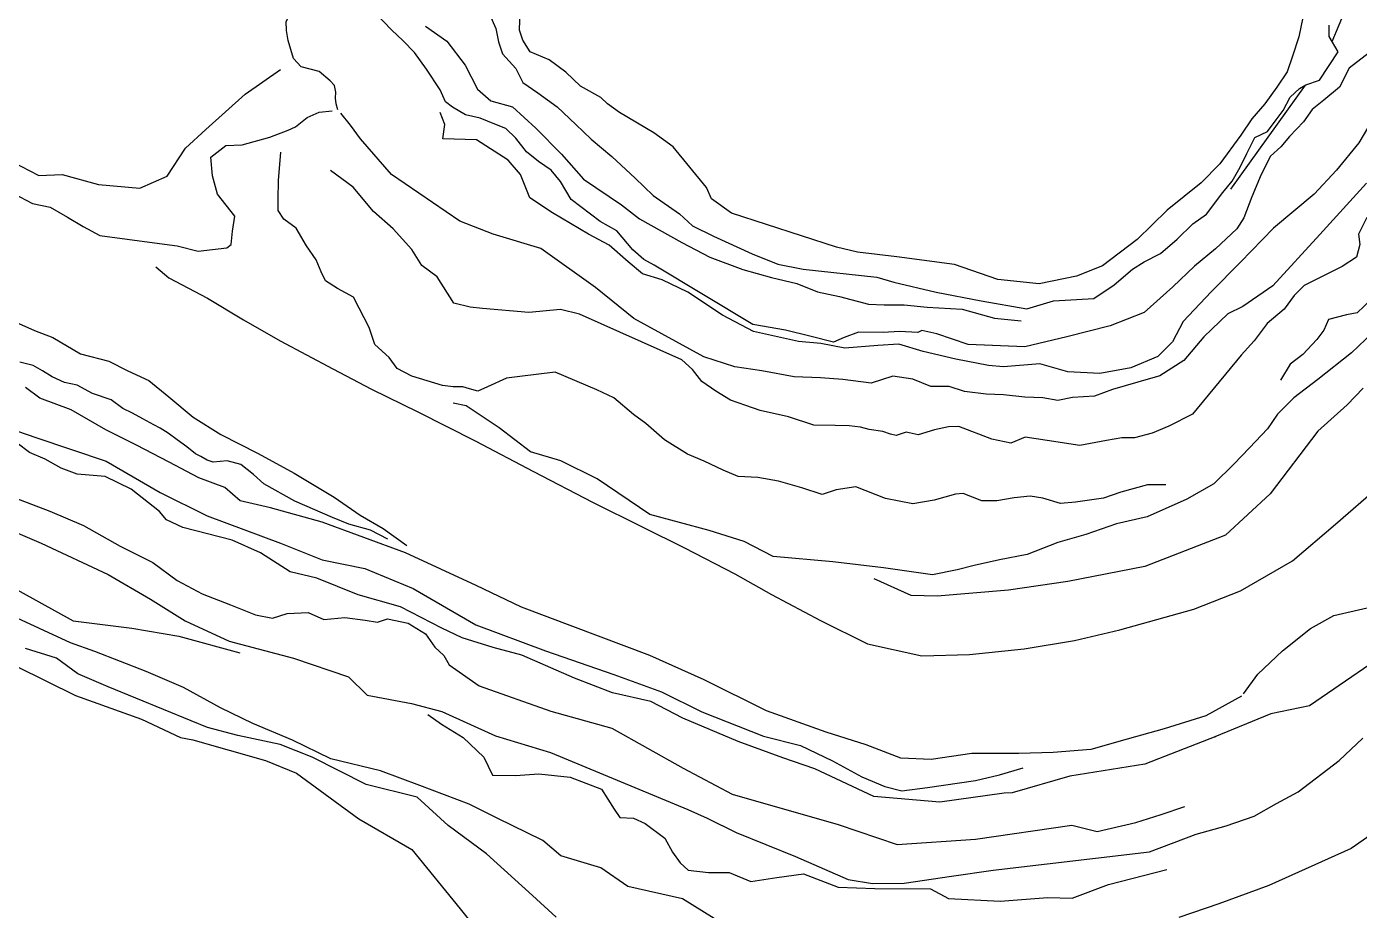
# Model space of a CAD drawing. Extents: x 73536 to 75854, y 478530 to 482386.
# Drawn here: x 74588.3 to 74948.2, y 479776.2 to 480014.7 of the extents above; entities that cross this region are included whole.
import ezdxf

# ---------------------------------------------------------------- set-up
doc = ezdxf.new("R2010")
doc.units = 0

msp = doc.modelspace()

# ---------------------------------------------------------------- linework, layer by layer
at = {"layer": 'TOPO_250913', "color": 30}
msp.add_line((74913.41, 479970.831, 1552.193), (74933.646, 479998.948, 1552.691), dxfattribs=at)
for points in [[(74940.831, 480010.672, 1552.877), (74944.626, 480019.729, 1552.991), (74946.626, 480028.429, 1552.571), (74951.327, 480044.829, 1552.902)], [(74672.349, 479992.258, 1583.302), (74671.874, 479993.837, 1582.909), (74671.728, 479995.428, 1582.155), (74671.834, 479997.029, 1580.995), (74671.459, 479998.836, 1579.809), (74670.302, 480000.119, 1579.105), (74667.343, 480002.626, 1578.524), (74662.434, 480003.82, 1577.245), (74660.37, 480006.118, 1576.476), (74658.896, 480010.977, 1576.434), (74658.494, 480013.631, 1576.412), (74658.403, 480016.097, 1576.392), (74660.263, 480019.823, 1575.219), (74660.627, 480022.449, 1574.482), (74660.022, 480024.568, 1574.501), (74658.011, 480028.348, 1574.539)], [(74950.851, 480007.763, 1565.321), (74945.363, 480003.461, 1566.745), (74942.834, 479998.396, 1566.016), (74938.564, 479994.831, 1565.633), (74935.432, 479992.357, 1564.957), (74933.028, 479989.009, 1564.486), (74929.327, 479985.099, 1564.123), (74926.946, 479982.267, 1564.01), (74924.125, 479979.78, 1564.663), (74921.628, 479974.84, 1564.676), (74919.104, 479968.798, 1564.818), (74916.955, 479963.159, 1565.373), (74915.113, 479960.102, 1565.151), (74909.307, 479954.774, 1564.701), (74903.62, 479950.106, 1565.295), (74897.815, 479944.516, 1565.534), (74890.055, 479937.559, 1566.495), (74880.899, 479933.981, 1566.618), (74869.155, 479930.959, 1566.003), (74857.855, 479928.334, 1564.737), (74842.555, 479928.959, 1564.759), (74834.058, 479931.791, 1564.806), (74830.04, 479932.674, 1564.827), (74828.969, 479932.18, 1564.771), (74823.969, 479932.48, 1565.04), (74819.609, 479932.142, 1564.851), (74812.913, 479932.284, 1565.108), (74809.026, 479930.8, 1565.56), (74806.19, 479929.568, 1566.042), (74800.146, 479931.08, 1565.727), (74793.243, 479932.792, 1565.651), (74784.429, 479934.371, 1565.111), (74757.726, 479950.336, 1566.161), (74754.938, 479951.909, 1566.123), (74751.988, 479954.469, 1565.902), (74747.708, 479959.586, 1565.408), (74743.142, 479962.15, 1565.297), (74735.389, 479968.04, 1565.402), (74732.444, 479972.897, 1565.189), (74729.916, 479975.95, 1564.588), (74726.565, 479978.352, 1565.089), (74723.248, 479980.92, 1564.922), (74720.43, 479984.584, 1564.337), (74717.713, 479987.245, 1563.8), (74714.722, 479988.372, 1565.243), (74710.745, 479990, 1566.26), (74706.803, 479990.911, 1567.363), (74703.307, 479992.945, 1567.518), (74701.452, 479994.454, 1567.494), (74699.997, 479997.633, 1567.563), (74696.247, 480003.274, 1567.584), (74693.049, 480007.771, 1567.077), (74689.973, 480010.867, 1565.687), (74686.853, 480013.851, 1565.028), (74682.451, 480018.432, 1565.414)], [(74713.271, 480018.075, 1556.601), (74714.984, 480014.171, 1555.967), (74715.736, 480010.599, 1554.795), (74716.816, 480007.399, 1553.394), (74720.375, 480003.437, 1553.177), (74722.322, 479999.657, 1552.896), (74726.368, 479996.848, 1553.095), (74731.531, 479993.108, 1553.352), (74736.577, 479988.337, 1553.658), (74740.78, 479984.324, 1554.393), (74746.309, 479979.651, 1554.973), (74752.641, 479973.803, 1554.9), (74757.528, 479969.102, 1555.505), (74764.556, 479964.169, 1555.361), (74768.079, 479960.965, 1554.857), (74773.748, 479958.171, 1554.369), (74784.252, 479953.385, 1554.057), (74791.161, 479950.576, 1553.868), (74797.973, 479949.232, 1553.758), (74817.837, 479947.123, 1552.44), (74822.465, 479945.749, 1552.693), (74833.929, 479943.026, 1552.725), (74846.025, 479940.74, 1552.651), (74858.397, 479938.591, 1552.576), (74865.588, 479940.736, 1552.53), (74876.463, 479941.304, 1553.103), (74881.966, 479945.022, 1553.174), (74886.875, 479949.256, 1552.879), (74890.075, 479951.216, 1552.632), (74894.468, 479953.525, 1552.881), (74898.969, 479957.37, 1552.956), (74903.234, 479961.525, 1552.31), (74906.869, 479964.099, 1552.216), (74911.256, 479969.942, 1552.195), (74913.778, 479973.015, 1552.282), (74915.997, 479976.79, 1552.694), (74917.816, 479980.487, 1553.198), (74919.968, 479984.809, 1553.686), (74923.393, 479986.413, 1552.766), (74925.663, 479989.521, 1552.49), (74927.581, 479992.079, 1552.404), (74929.466, 479995.669, 1552.275), (74932.014, 479998.056, 1552.536), (74933.675, 479998.964, 1553.139), (74937.393, 480000.221, 1554.284), (74942.398, 480007.919, 1554.21), (74940.026, 480012.086, 1554.093), (74939.979, 480015.145, 1553.494)], [(74932.919, 480017.201, 1541.823), (74931.831, 480011.962, 1543.111), (74930.109, 480006.783, 1544.128), (74928.664, 480002.53, 1543.969), (74925.87, 479998.389, 1543.584), (74922.617, 479993.924, 1544.013), (74919.155, 479989.792, 1543.07), (74916.185, 479985.404, 1543.134), (74910.473, 479977.718, 1542.782), (74905.446, 479972.568, 1542.789), (74896.222, 479965.167, 1542.622), (74888.12, 479957.28, 1542.967), (74878.833, 479950.122, 1543.339), (74871.773, 479947.336, 1543.539), (74861.72, 479945.301, 1543.899), (74850.547, 479946.48, 1543.222), (74838.857, 479950.538, 1543.447), (74823.255, 479952.552, 1542.853), (74812.638, 479953.836, 1542.66), (74806.956, 479955.205, 1542.659), (74778.663, 479964.334, 1542.654), (74773.282, 479968.275, 1542.621), (74771.883, 479971.327, 1542.506), (74762.882, 479982.247, 1542.47), (74757.697, 479986.026, 1542.825), (74748.403, 479991.525, 1542.341), (74745.13, 479993.871, 1542.525), (74743.375, 479995.545, 1542.446), (74737.857, 479998.691, 1542.735), (74733.946, 480002.393, 1542.906), (74729.393, 480005.797, 1543.009), (74724.314, 480007.944, 1543.311), (74722.337, 480011.098, 1543.44), (74721.423, 480013.74, 1543.367), (74721.561, 480019.085, 1543.232)], [(74695.988, 480014.831, 1559.715), (74701.777, 480010.794, 1558.105), (74706.736, 480004.306, 1557.311), (74710.05, 479997.834, 1557.738), (74713.691, 479994.718, 1556.673), (74719.475, 479993.028, 1555.757), (74725.806, 479987.289, 1556.136), (74732.697, 479980.252, 1556.68), (74738.66, 479973.584, 1556.922), (74748.952, 479966.591, 1556.844), (74753.762, 479962.839, 1556.584), (74765.209, 479956.438, 1556.119), (74772.79, 479952.527, 1555.467), (74781.702, 479949.199, 1554.893), (74789.438, 479947.004, 1554.759), (74796.313, 479945.353, 1554.992), (74801.891, 479943.142, 1554.977), (74807.837, 479941.861, 1554.635), (74815.643, 479939.842, 1554.582), (74819.858, 479939.622, 1554.608), (74825.237, 479939.622, 1553.849), (74831.431, 479938.964, 1553.672), (74840.903, 479938.437, 1553.445), (74849.639, 479936.05, 1553.16), (74856.883, 479935.329, 1553.265)], [(74916.865, 479834.625, 1630.36), (74920.767, 479840.003, 1630.622), (74927.38, 479846.269, 1631.48), (74934.985, 479852.278, 1630.448), (74941.293, 479855.774, 1630.635), (74950.266, 479857.893, 1631.533), (74956.544, 479859.152, 1631.289), (74960.127, 479859.553, 1631.895), (74967.386, 479865.934, 1632.646), (74978.679, 479875.86, 1634.385), (74983.209, 479880.274, 1634.994), (74993.506, 479890.238, 1636.378), (75004.055, 479901.024, 1637.989), (75012.088, 479906.886, 1639.379), (75031.164, 479927.131, 1641.914), (75040.05, 479939.375, 1643.25), (75048.013, 479953.59, 1644.632), (75054.444, 479965.853, 1646.029), (75062.692, 479981.631, 1647.983), (75069.654, 479994.121, 1648.959), (75076.571, 480006.609, 1650.23), (75080.212, 480014.29, 1650.992)], [(74516.958, 480004.932, 1582.876), (74525.869, 480003.092, 1581.79), (74535.446, 480000.467, 1581.642), (74546.49, 479997.863, 1580.837), (74553.367, 479996.236, 1580.422), (74557.448, 479995.077, 1580.254), (74560.476, 479993.595, 1580.275), (74563.936, 479986.474, 1581.132), (74568.168, 479982.782, 1580.06), (74576.775, 479979.436, 1580.501), (74584.365, 479978.323, 1580.629), (74591.641, 479974.511, 1580.365), (74597.943, 479974.796, 1580.42), (74607.701, 479972.106, 1581.631), (74618.918, 479971.091, 1580.969)], [(74618.918, 479971.091, 1580.969), (74626.235, 479974.374, 1580.889), (74631.217, 479981.925, 1580.01), (74636.674, 479986.986, 1578.908), (74647.3, 479996.512, 1576.995), (74656.882, 480003.155, 1575.39)], [(74584.739, 479969.654, 1589.628), (74589.936, 479966.961, 1589.748), (74594.701, 479966.005, 1590.128), (74599.39, 479963.312, 1591.233), (74603.616, 479960.794, 1591.552), (74608.111, 479958.381, 1592.188), (74622.836, 479956.337, 1594.702), (74628.965, 479955.553, 1594.743), (74634.671, 479954.087, 1594.691), (74642.371, 479955.047, 1596.939), (74643.519, 479955.875, 1596.979), (74643.908, 479959.554, 1594.486), (74644.531, 479963.588, 1591.624), (74639.845, 479969.531, 1588.215), (74638.472, 479974.406, 1586.943), (74638.022, 479979.488, 1586.959), (74642.145, 479982.609, 1587.001), (74646.534, 479982.774, 1587.041), (74654.011, 479984.869, 1587.784), (74658.919, 479986.806, 1589.014), (74660.913, 479987.683, 1587.919), (74664.079, 479990.184, 1586.503), (74667.288, 479991.593, 1585.464), (74670.86, 479991.978, 1584.165)], [(74950.05, 479972.476, 1580.109), (74937.439, 479958.613, 1580.304), (74924.828, 479944.748, 1580.016), (74916.677, 479939.196, 1579.476), (74912.682, 479937.192, 1578.954), (74906.197, 479930.984, 1579.018), (74900.741, 479924.608, 1578.705), (74894.3, 479920.44, 1579.68), (74888.384, 479918.745, 1579.521), (74881.484, 479916.75, 1579.687), (74876.688, 479914.999, 1579.29), (74870.702, 479914.602, 1579.092), (74866.744, 479913.839, 1578.974), (74862.687, 479914.572, 1578.755), (74857.828, 479914.691, 1578.96), (74852.11, 479915.377, 1579.513), (74847.408, 479915.565, 1579.26), (74841.563, 479916.219, 1580.177), (74837.414, 479917.625, 1580.031), (74832.421, 479917.579, 1579.202), (74827.587, 479919.6, 1580.154), (74822.212, 479920.412, 1579.793), (74816.324, 479918.518, 1579.228), (74808.741, 479919.519, 1579.501), (74802.708, 479919.936, 1579.438), (74795.555, 479920.223, 1579.586), (74786.871, 479921.839, 1579.331), (74779.512, 479922.898, 1579.345), (74771.19, 479925.61, 1579.234), (74752.3, 479935.94, 1578.52), (74741.96, 479944.35, 1579.583), (74727.14, 479954.88, 1579.508), (74714.273, 479958.688, 1580.561), (74705.284, 479962.201, 1580.486), (74686.797, 479974.781, 1581.587), (74678.477, 479984.438, 1581.948), (74675.744, 479988.08, 1581.793), (74673.132, 479991.384, 1583.05)], [(74952.995, 479991.719, 1565.414), (74948.035, 479983.372, 1564.991), (74941.951, 479976.009, 1564.544), (74935.923, 479969.54, 1564.625), (74925.01, 479960.298, 1564.503), (74916.092, 479951.188, 1564.16), (74908.106, 479943.143, 1564.372), (74900.62, 479935.131, 1564.423), (74897.704, 479929.696, 1564.875), (74893.731, 479925.656, 1564.95), (74886.413, 479922.666, 1565.03), (74878.043, 479921.068, 1565.413), (74869.449, 479921.546, 1566.409), (74861.854, 479923.754, 1565.838), (74852.062, 479922.939, 1566.382), (74848.031, 479923.269, 1566.377), (74839.194, 479924.956, 1566.344), (74830.425, 479927.029, 1566.622), (74823.778, 479929.048, 1566.464), (74818.116, 479928.703, 1567.26), (74809.211, 479927.919, 1567.351), (74802.801, 479929.158, 1566.3), (74796.748, 479929.759, 1566.234), (74784.542, 479932.458, 1566.125), (74776.217, 479936.825, 1566.522), (74766.803, 479943.064, 1566.761), (74759.898, 479946.375, 1566.792), (74754.575, 479948.021, 1566.78), (74750.726, 479951.267, 1567.152), (74745.573, 479955.751, 1566.616), (74740.058, 479958.75, 1565.657), (74730.31, 479964.443, 1565.848), (74724.158, 479968.545, 1565.745), (74721.635, 479974.809, 1566.498), (74718.343, 479978.688, 1567.347), (74709.789, 479984.136, 1567.697), (74700.727, 479984.429, 1566.497), (74701.211, 479988.308, 1567.42), (74699.956, 479991.503, 1568.076)], [(74895.934, 479891.072, 1596.681), (74890.97, 479891.07, 1595.567), (74883.715, 479889.051, 1595.634), (74879.105, 479887.45, 1594.98), (74871.534, 479886.353, 1594.867), (74867.458, 479886.031, 1594.487), (74862.656, 479887.487, 1594.286), (74859.273, 479887.987, 1594.837), (74854.917, 479887.51, 1595.766), (74850.32, 479886.715, 1596.369), (74846.21, 479886.707, 1596.352), (74841.221, 479888.685, 1596.161), (74839.156, 479888.513, 1596.068), (74833.362, 479886.921, 1596.485), (74827.563, 479885.921, 1596.176), (74820.203, 479887.341, 1594.94), (74812.217, 479890.505, 1595.592), (74806.889, 479889.745, 1594.796), (74803.097, 479888.438, 1595.4), (74797.653, 479890.21, 1595.48), (74791.299, 479892.009, 1596.088), (74785.707, 479893.024, 1596.3), (74780.44, 479893.32, 1596.113), (74776.364, 479895.038, 1595.963), (74771.272, 479897.459, 1595.7), (74766.713, 479899.313, 1596.234), (74760.504, 479903.212, 1596.847), (74755.526, 479907.598, 1597.158), (74752.163, 479910.036, 1596.721), (74746.898, 479914.569, 1597.112), (74742.266, 479916.676, 1596.741), (74731.034, 479921.497, 1596.446), (74721.525, 479920.333, 1595.217), (74717.882, 479919.847, 1596.179), (74712.767, 479917.543, 1597.756), (74710.13, 479916.377, 1599.468), (74707.867, 479916.987, 1601.155), (74706.107, 479917.497, 1601.145), (74703.51, 479917.488, 1602.245), (74700.59, 479917.91, 1602.95), (74692.369, 479920.36, 1602.193), (74688.407, 479922.489, 1601.73), (74686.203, 479925.389, 1601.29), (74682.378, 479928.949, 1600.813), (74680.834, 479933.553, 1599.889), (74678.126, 479938.743, 1599.173), (74676.538, 479941.708, 1599.067), (74672.283, 479944.028, 1599.035), (74669.036, 479946.104, 1599.171), (74667.847, 479948.521, 1599.036), (74666.544, 479951.774, 1598.598), (74663.846, 479955.575, 1597.297), (74661.085, 479960.366, 1596.206), (74657.757, 479962.718, 1596.454), (74656.28, 479965.086, 1595.412), (74656.198, 479968.122, 1594.085), (74656.344, 479973.145, 1591.644), (74657.002, 479980.834, 1589.933)], [(74950.163, 479963.212, 1580.736), (74947.957, 479958.686, 1579.86), (74948.251, 479955.933, 1580.133), (74947.364, 479952.512, 1580.186), (74943.522, 479949.995, 1580.153), (74933.21, 479944.84, 1579.783), (74930.512, 479942.151, 1579.706), (74927.88, 479938.44, 1579.617), (74923.222, 479934.611, 1579.497), (74919.765, 479929.904, 1579.574), (74916.261, 479926.097, 1579.575), (74903.09, 479910.089, 1579.574), (74896.696, 479906.866, 1579.602), (74892.193, 479904.973, 1579.742), (74887.446, 479903.729, 1579.888), (74883.988, 479903.713, 1579.99), (74879.871, 479903.054, 1580.115), (74872.64, 479901.66, 1580.334), (74863.855, 479903.009, 1580.59), (74857.953, 479903.88, 1579.344), (74854.099, 479902.323, 1579.405), (74848.913, 479903.37, 1579.442), (74840.046, 479906.843, 1579.451), (74837.252, 479906.693, 1579.45), (74833.434, 479905.893, 1579.512), (74829.064, 479904.551, 1579.809), (74825.777, 479905.277, 1580.897), (74823.1, 479904.41, 1581.23), (74821.59, 479904.72, 1581.06), (74819.465, 479905.435, 1580.996), (74815.808, 479905.984, 1580.629), (74813.51, 479906.65, 1581.066), (74810.434, 479907.02, 1580.991), (74806.616, 479907.053, 1580.811), (74800.848, 479907.156, 1580.538), (74794.01, 479909.38, 1580.322), (74786.379, 479911.155, 1580.473), (74782.536, 479912.489, 1580.952), (74778.378, 479913.951, 1580.72), (74774.43, 479916.351, 1580.945), (74770.629, 479918.936, 1580.07), (74768.129, 479922.163, 1580.032), (74765.229, 479924.767, 1580.042), (74737.57, 479937.162, 1579.742), (74732.441, 479938.367, 1579.772), (74723.96, 479937.528, 1579.615), (74711.444, 479938.638, 1579.819), (74708.088, 479938.966, 1579.806), (74703.639, 479940.116, 1579.785), (74699.162, 479947.223, 1580.699), (74695.038, 479950.223, 1580.985), (74692.34, 479954.59, 1581.17), (74687.251, 479960.153, 1581.144), (74681.96, 479964.84, 1581.37), (74676.486, 479971.382, 1581.516), (74670.4, 479975.91, 1581.58)], [(74551.688, 479949.649, 1598.083), (74557.946, 479945.954, 1597.054), (74563.759, 479944.397, 1596.844), (74571.164, 479940.495, 1596.537), (74578.417, 479937.203, 1596.128), (74585.412, 479934.925, 1595.958), (74590.433, 479932.752, 1595.947), (74595.363, 479930.818, 1596.302), (74602.834, 479926.433, 1597.12), (74610.484, 479924.412, 1597.532), (74615.667, 479921.816, 1597.823), (74621.354, 479919.189, 1598.849), (74626.746, 479914.848, 1599.003), (74633.336, 479909.339, 1600.285), (74640.788, 479904.684, 1601.41), (74650.854, 479899.474, 1602.888), (74660.588, 479894.243, 1604.602), (74671.382, 479887.773, 1606.041), (74678.376, 479882.901, 1607.238), (74684.627, 479879.308, 1607.644), (74690.945, 479874.718, 1608.691)], [(74623.191, 479949.881, 1595.655), (74626.746, 479946.926, 1595.999), (74637.189, 479941.468, 1597.194), (74646.9, 479935.558, 1598.172), (74656.758, 479929.923, 1599.375), (74670.982, 479922.33, 1601.279), (74681.445, 479916.919, 1602.672), (74693.97, 479910.782, 1604.214), (74709.385, 479902.944, 1605.656), (74725.221, 479894.695, 1607.463), (74741.102, 479886.369, 1609.346), (74754.503, 479879.74, 1611.007), (74765.922, 479874.082, 1612.442), (74779.563, 479867.035, 1613.63), (74789.434, 479861.504, 1614.377), (74802.639, 479854.463, 1615.299), (74815.365, 479848.19, 1616.747), (74829.994, 479844.925, 1618.522), (74842.897, 479845.313, 1620.093), (74857.611, 479846.837, 1621.47), (74871.273, 479849.06, 1622.945), (74883.453, 479851.899, 1624.14), (74903.445, 479857.521, 1625.748), (74916.085, 479862.499, 1626.75), (74930.138, 479870.526, 1628.611), (74941.725, 479880.406, 1630.03), (74953.357, 479890.481, 1631.449)], [(74951.352, 479941.084, 1596.596), (74947.532, 479937.448, 1596.149), (74944.665, 479936.963, 1594.553), (74939.841, 479935.649, 1594.287), (74938.579, 479932.789, 1595.624), (74936.667, 479930.242, 1595.63), (74932.884, 479926.242, 1595.472), (74929.48, 479923.619, 1595.172), (74926.89, 479919.263, 1596.44)], [(74446.24, 479935.462, 1656.395), (74464.304, 479926.913, 1656.105), (74467.404, 479920.909, 1654.665), (74475.365, 479914.186, 1654.654), (74489.995, 479905.134, 1654.85), (74499.656, 479900.732, 1654.847), (74506.056, 479897.177, 1654.617), (74516.963, 479891.386, 1654.959), (74525.395, 479888.139, 1654.972), (74539.424, 479881.979, 1654.934), (74550.862, 479880.692, 1655.555), (74569.839, 479872.31, 1654.677), (74582.373, 479864.65, 1654.69), (74600.852, 479854.347, 1656.223), (74616.757, 479852.403, 1657.486), (74629.428, 479850.234, 1656.778), (74645.888, 479845.687, 1656.214)], [(74957.38, 479937.469, 1610.436), (74946.067, 479926.697, 1610.112), (74936.92, 479919.49, 1609.539), (74930.48, 479914.54, 1609.683), (74926.051, 479910.152, 1609.767), (74923.375, 479906.151, 1609.845), (74918.484, 479901.035, 1609.736), (74914.237, 479896.677, 1609.712), (74908.826, 479891.288, 1609.853), (74901.583, 479887.169, 1609.821), (74890.852, 479882.443, 1609.849), (74882.61, 479880.58, 1609.911), (74874.27, 479877.62, 1610.062), (74866.78, 479875.48, 1610.103), (74858.472, 479872.289, 1610.49), (74851.02, 479870.85, 1610.238), (74844.135, 479869.335, 1610.153), (74839.569, 479868.115, 1609.992), (74832.94, 479866.8, 1609.746), (74819.66, 479868.67, 1610.407), (74805.987, 479870.32, 1611.771), (74789.856, 479871.759, 1612.269), (74782.075, 479875.755, 1613.017), (74772.57, 479878.775, 1611.908), (74756.557, 479883.066, 1610.723), (74742.372, 479892.658, 1609.523), (74732.529, 479897.516, 1608.717), (74724.348, 479899.977, 1607.336), (74715.903, 479906.433, 1607.084), (74706.993, 479912.353, 1605.773), (74703.494, 479913.123, 1605.621)], [(74685.823, 479876.385, 1609.157), (74681.153, 479878.807, 1609.702), (74675.317, 479880.488, 1609.538), (74670.906, 479882.21, 1609.408), (74660.777, 479886.669, 1609.954), (74652.414, 479891.365, 1609.985), (74649.59, 479893.854, 1610.023), (74646.129, 479896.531, 1609.906), (74642.496, 479897.569, 1609.762), (74638.727, 479897.199, 1609.639), (74637.052, 479897.709, 1609.56), (74635.328, 479898.675, 1609.526), (74633.88, 479899.384, 1609.635), (74631.555, 479901.353, 1609.43), (74628.928, 479903.184, 1609.598), (74626.534, 479904.995, 1609.405), (74624.401, 479906.392, 1609.446), (74622.644, 479907.278, 1609.569), (74619.733, 479908.887, 1609.5), (74616.924, 479910.407, 1609.573), (74614.265, 479911.663, 1609.483), (74611.172, 479914.034, 1609.535), (74606.152, 479915.664, 1609.139), (74601.986, 479917.937, 1609.651), (74598.508, 479918.707, 1609.292), (74595.264, 479920.21, 1609.624), (74592.616, 479921.826, 1609.888), (74590.125, 479923.273, 1609.773), (74586.45, 479924.146, 1609.394)], [(74916.299, 479834.07, 1630.351), (74906.746, 479828.745, 1628.667), (74895.451, 479825.254, 1625.84), (74885.446, 479822.386, 1625.065), (74875.624, 479819.614, 1624.45), (74865.522, 479818.792, 1623.371), (74856.242, 479818.603, 1622.314), (74843.492, 479818.517, 1620.879), (74832.575, 479816.913, 1620.139), (74824.318, 479817.341, 1619.676), (74814.994, 479820.886, 1618.665), (74804.166, 479824.328, 1617.565), (74788.108, 479830.063, 1616.396), (74771.28, 479838.44, 1614.673), (74756.552, 479845.001, 1613.044), (74721.94, 479858.05, 1610.709), (74709.698, 479863.937, 1609.884), (74690.578, 479872.693, 1610.138), (74668.089, 479881.007, 1610.528), (74654.197, 479884.82, 1611.639), (74645.958, 479886.781, 1611.927), (74641.859, 479890.349, 1611.48), (74634.856, 479892.978, 1611.103), (74626.819, 479897.198, 1610.844), (74617.996, 479901.793, 1610.966), (74609.705, 479905.924, 1610.903), (74600.328, 479911.315, 1610.766), (74591.872, 479914.491, 1610.539), (74588.051, 479917.31, 1610.704)], [(74949.204, 479917.157, 1610.101), (74944.826, 479912.637, 1610.294), (74936.945, 479905.55, 1611.039), (74924.033, 479888.66, 1611.101), (74912.03, 479877.49, 1610.439), (74890.2, 479869.05, 1611.343), (74869.477, 479865.004, 1611.491), (74853.421, 479862.616, 1611.423), (74834.164, 479861.002, 1610.909), (74827.136, 479861.195, 1610.649), (74817.201, 479865.707, 1612.205)], [(74563.109, 479913.401, 1625.205), (74590.799, 479903.871, 1625.136), (74609.765, 479897.451, 1625.873), (74624.354, 479889.027, 1626.798), (74637.116, 479882.728, 1626.62), (74656.827, 479875.364, 1626.071), (74668.153, 479870.809, 1626.624), (74679.646, 479868.441, 1627.375), (74692.717, 479863.091, 1626.156), (74709.595, 479853.261, 1625.77), (74728.405, 479846.297, 1624.857), (74746.869, 479839.89, 1627.204), (74759.705, 479835.227, 1626.975), (74770.585, 479829.832, 1626.834), (74787.284, 479823.253, 1627.66), (74797.249, 479820.679, 1627.918), (74805.905, 479816.614, 1628.642), (74813.841, 479812.264, 1630.503), (74820.026, 479809.669, 1630.967), (74824.616, 479808.465, 1629.431), (74831.567, 479809.422, 1627.747), (74844.473, 479811.281, 1628.341), (74850.983, 479812.809, 1627.877), (74857.361, 479814.725, 1627.536)], [(74960.719, 479849.227, 1639.638), (74934.72, 479831.383, 1640.376), (74924.29, 479829.28, 1639.766), (74909.16, 479823.08, 1639.932), (74909.385, 479823.172, 1639.93), (74890.2, 479815.72, 1640.032), (74869.94, 479812.47, 1639.938), (74854.4, 479807.9, 1639.68), (74852.25, 479807.82, 1639.452), (74834.88, 479805.42, 1639.486), (74817.1, 479806.92, 1638.601), (74801.168, 479814.455, 1638.645), (74792.456, 479817.384, 1638.097), (74780.435, 479821.801, 1637.926), (74765.501, 479828.126, 1638.304), (74756.875, 479832.569, 1639.33), (74746.544, 479834.891, 1639.225), (74736.279, 479838.856, 1639.096), (74722.04, 479845.11, 1639.328), (74714.32, 479847.123, 1639.202), (74705.95, 479849.741, 1639.284), (74700.441, 479852.384, 1639.939), (74689.292, 479858.161, 1640.272), (74677.795, 479861.408, 1640.122), (74666.651, 479865.853, 1639.737), (74659.444, 479867.61, 1639.816), (74651.492, 479872.696, 1640.565), (74643.827, 479876.14, 1640.314), (74630.52, 479879.564, 1640.294), (74626.075, 479881.582, 1640.048), (74624.22, 479883.87, 1640.04), (74616.53, 479889.85, 1640.048), (74609.5, 479893.27, 1640.122), (74602, 479893.96, 1639.993), (74597.64, 479895.58, 1640.212), (74593.35, 479897.97, 1640.035), (74589.14, 479899.78, 1640.081), (74585.73, 479902.27, 1640.149)], [(74576.633, 479890.79, 1641.359), (74594.623, 479883.964, 1641.216), (74603.662, 479880.053, 1641.311), (74613.614, 479874.546, 1641.822), (74622.368, 479870.07, 1642.413), (74628.934, 479865.262, 1642.97), (74635.688, 479861.634, 1642.989), (74643.403, 479858.637, 1643.053), (74650.096, 479855.958, 1642.884), (74654.742, 479855.069, 1642.731), (74658.65, 479856.301, 1642.687), (74664.365, 479856.576, 1642.813), (74668.557, 479854.742, 1642.689), (74674.235, 479855.222, 1642.191), (74679.755, 479854.527, 1641.72), (74683.087, 479853.959, 1641.916), (74685.741, 479854.925, 1642.235), (74691.33, 479853.763, 1641.889), (74696.032, 479850.867, 1641.325), (74698.551, 479847.209, 1641.419), (74700.928, 479845.042, 1641.694), (74702.372, 479842.456, 1641.611), (74710.493, 479836.802, 1641.346), (74729.887, 479829.982, 1640.286), (74746.328, 479825.358, 1640.117), (74765.581, 479814.607, 1639.953), (74778.858, 479807.61, 1639.722), (74807.45, 479799.43, 1639.497), (74823.37, 479794.03, 1639.639), (74844.51, 479795.46, 1639.589), (74870.48, 479799.26, 1639.807), (74877.36, 479797.49, 1640.249), (74887.816, 479799.955, 1640.959), (74894.688, 479802.116, 1641.431), (74901.062, 479804.246, 1641.664)], [(74577.05, 479881.8, 1654.036), (74592.25, 479875.35, 1654.024), (74610.32, 479866.82, 1654.376), (74621.75, 479860.241, 1654.352), (74631.16, 479854.351, 1654.566), (74643.049, 479848.855, 1654.33), (74660.391, 479844.263, 1655.299), (74675.255, 479839.235, 1655.551), (74680.301, 479834.344, 1654.757), (74692.265, 479832.083, 1653.647), (74700.429, 479829.876, 1654.937), (74714.894, 479823.317, 1654.658), (74729.726, 479818.786, 1654.141), (74766.82, 479803.458, 1654.488), (74772.06, 479801.07, 1654.555), (74779.93, 479797.25, 1654.451), (74795.95, 479790.73, 1654.674), (74810.166, 479784.529, 1654.87), (74816.751, 479783.461, 1654.545), (74825.265, 479783.525, 1655.034), (74838.008, 479785.496, 1654.29), (74849.265, 479787.117, 1654.156), (74891.525, 479792.061, 1653.241), (74904.063, 479796.76, 1654.391), (74912.158, 479799.07, 1654.353), (74919.775, 479801.637, 1653.901), (74925.77, 479805.05, 1654.678), (74931.63, 479808.22, 1654.9), (74942.67, 479816.66, 1655.11), (74949.12, 479822.66, 1654.919)], [(74773.968, 479773.99, 1669.645), (74765.411, 479779.34, 1669.938), (74750.661, 479782.634, 1669.715), (74743.366, 479787.666, 1670.785), (74732.571, 479790.959, 1670.477), (74727.69, 479795.09, 1669.986), (74715.36, 479801.148, 1669.582), (74707.8, 479804.9, 1669.754), (74694.47, 479809.95, 1669.969), (74683.9, 479813.84, 1669.8), (74670.45, 479817.15, 1669.371), (74660.12, 479822.16, 1669.474), (74649.44, 479826.65, 1669.318), (74640.68, 479830.89, 1669.332), (74630.66, 479836.39, 1669.406), (74620.63, 479840.72, 1669.361), (74606.7, 479846.05, 1669.112), (74600.13, 479848.41, 1669.514), (74583.43, 479856.2, 1669.685)], [(74577.549, 479846.001, 1670.369), (74601.511, 479834.18, 1670.186), (74619.315, 479827.796, 1670.376), (74629.906, 479822.833, 1670.695), (74633.166, 479822.205, 1670.146), (74652.848, 479816.706, 1669.69), (74661.225, 479813.26, 1669.752), (74678.041, 479800.963, 1669.811), (74692.303, 479792.644, 1669.858), (74705.376, 479776.6, 1669.917), (74714.884, 479764.715, 1669.961)], [(74731.338, 479774.381, 1682.092), (74724.882, 479780.275, 1680.653), (74712.532, 479791.503, 1677.905), (74702.156, 479799.111, 1675.787), (74693.731, 479806.754, 1673.802), (74679.969, 479810.168, 1674.18), (74665.431, 479817.545, 1672.585), (74656.804, 479820.982, 1672.447), (74645.365, 479823.405, 1673.036), (74637.158, 479825.56, 1673.363), (74632.791, 479827.379, 1673.965), (74610.315, 479836.543, 1673.412), (74602.142, 479840.019, 1674.125), (74596.348, 479844.243, 1673.588), (74588.01, 479846.916, 1674.384)], [(74696.692, 479829.067, 1656.441), (74700.325, 479826.518, 1656.614), (74706.219, 479822.88, 1657.235), (74711.765, 479817.604, 1656.968), (74714.091, 479812.747, 1656.928), (74720.32, 479812.631, 1657.229), (74726.597, 479813.073, 1656.513), (74735.095, 479812.209, 1656.105), (74743.549, 479808.901, 1655.489), (74746.948, 479803.539, 1655.073), (74748.505, 479801.322, 1655.047), (74752.169, 479801.1, 1655.31), (74755.345, 479799.644, 1655.956), (74760.66, 479795.754, 1655.742), (74762.727, 479791.949, 1655.684), (74764.769, 479789.042, 1655.96), (74766.905, 479787.037, 1655.636), (74772.458, 479786.423, 1655.985), (74777.971, 479786.41, 1656.397), (74783.888, 479784.035, 1655.773), (74790.921, 479785.091, 1655.393), (74798.111, 479786.088, 1655.899), (74807.477, 479782.506, 1655.387), (74817.343, 479782.088, 1655.237), (74832.382, 479781.994, 1655.476), (74837.249, 479779.434, 1654.614), (74851.139, 479778.724, 1654.891), (74864.036, 479779.659, 1654.557), (74870.629, 479779.513, 1654.502), (74880.409, 479783.169, 1654.962), (74896.172, 479787.277, 1655.6)], [(74956.56, 479800.31, 1668.74), (74945.9, 479792.93, 1669.303), (74923.74, 479782.9, 1669.087), (74910.2, 479777.99, 1668.673), (74899.41, 479774.28, 1668.898)]]:
    msp.add_polyline3d(points, dxfattribs=at)

doc.saveas('drawing.dxf')
